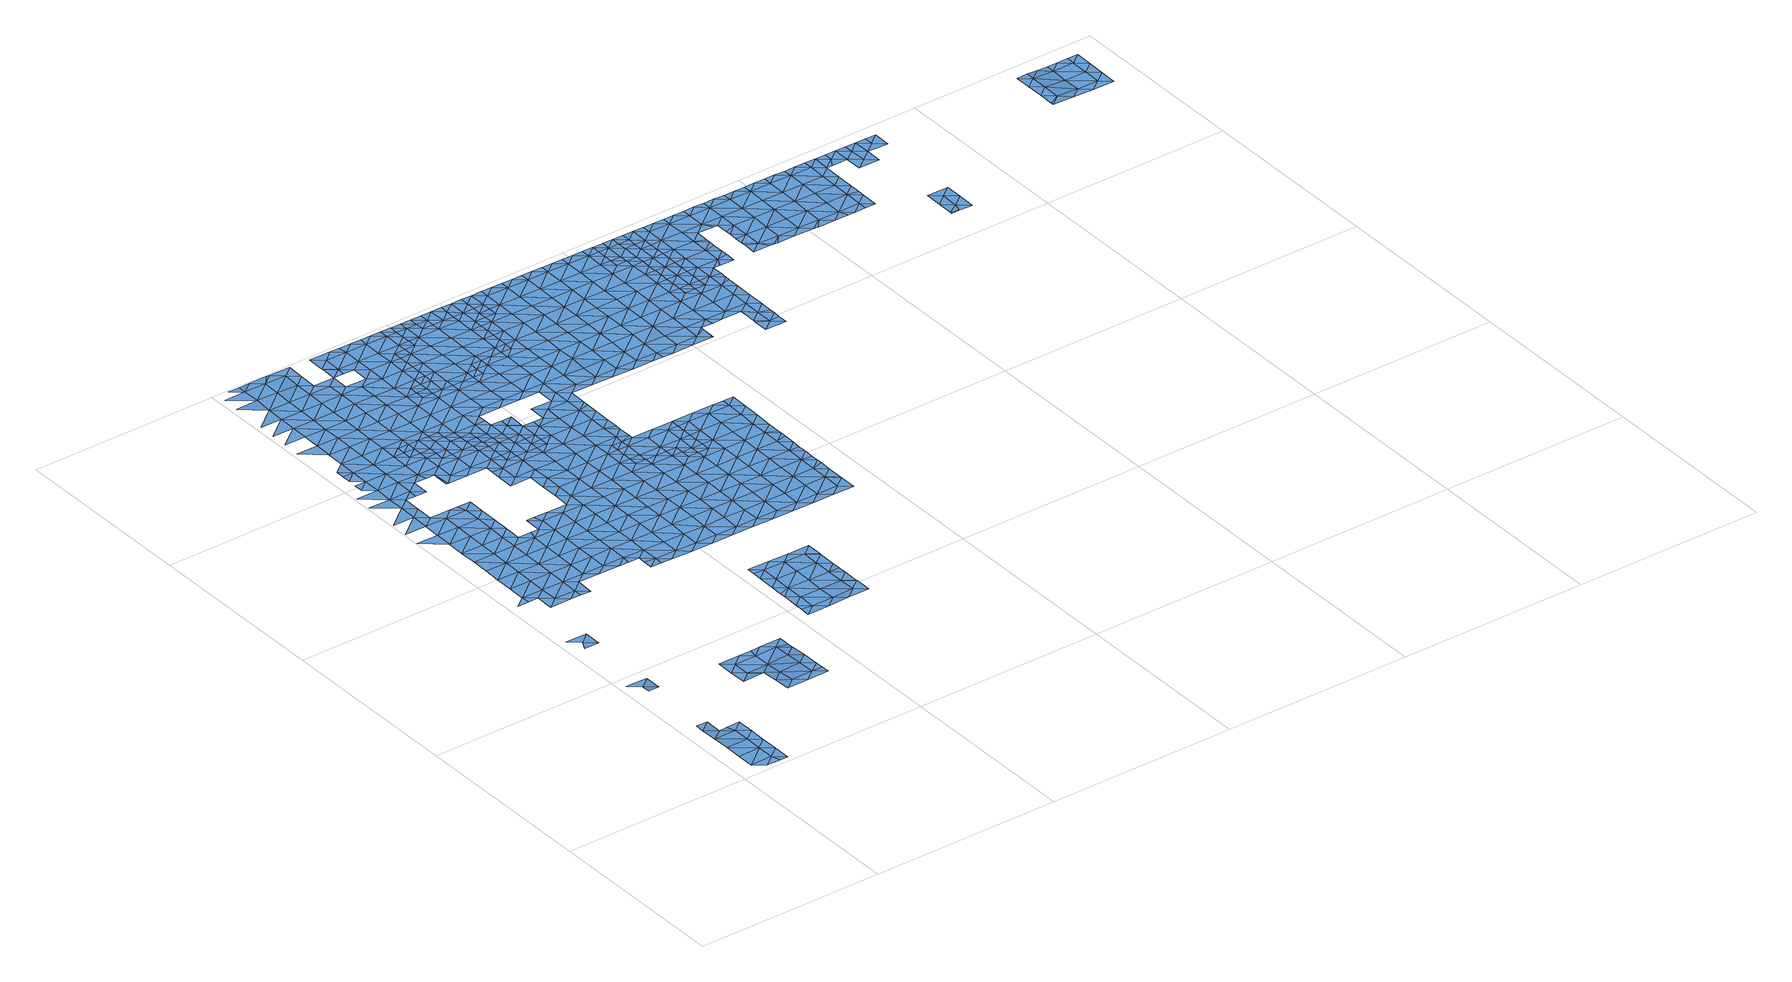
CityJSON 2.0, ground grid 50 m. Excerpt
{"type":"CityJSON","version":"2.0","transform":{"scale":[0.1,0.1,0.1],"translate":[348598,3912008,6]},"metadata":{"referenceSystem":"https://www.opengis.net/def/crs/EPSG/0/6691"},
"CityObjects":{
"waterbody1":{"type":"WaterBody","attributes":{"name":"7","class":"1140","function":"1","WaterBodyRiverFloodingRiskAttribute.description":"4","WaterBodyRiverFloodingRiskAttribute.rankOrg":"1","WaterBodyRiverFloodingRiskAttribute.adminType":"2","WaterBodyRiverFloodingRiskAttribute.scale":"L2"},"geometry":[{"type":"MultiSurface","lod":"1","boundaries":[[[0,1,2]],[[3,2,1]],[[4,0,5]],[[5,0,2]],[[6,4,5]],[[6,7,8]],[[5,7,6]],[[8,9,10]],[[11,2,3]],[[12,5,2]],[[13,14,10]],[[11,12,2]],[[9,13,10]],[[9,8,15]],[[8,7,15]],[[12,16,5]],[[7,5,16]],[[17,9,15]],[[18,15,7]],[[18,7,16]],[[17,15,19]],[[19,15,18]],[[20,21,22]],[[23,24,22]],[[21,23,22]],[[25,26,27]],[[28,29,27]],[[26,28,27]],[[30,31,32]],[[32,31,33]],[[33,34,32]],[[35,36,32]],[[33,37,38]],[[38,34,33]],[[38,37,39]],[[32,34,35]],[[40,36,41]],[[36,35,41]],[[42,43,44]],[[42,40,43]],[[43,40,41]],[[38,39,45]],[[46,47,44]],[[48,45,39]],[[34,38,49]],[[34,50,35]],[[51,52,53]],[[49,38,45]],[[35,50,41]],[[46,44,43]],[[54,52,47]],[[34,49,50]],[[55,56,57]],[[45,48,58]],[[59,53,52]],[[60,49,45]],[[47,46,61]],[[43,41,62]],[[60,45,58]],[[54,47,61]],[[63,57,53]],[[41,50,62]],[[64,55,65]],[[43,66,46]],[[67,66,43]],[[59,52,54]],[[59,63,53]],[[68,50,49]],[[69,49,60]],[[55,57,70]],[[43,62,67]],[[46,71,61]],[[72,65,73]],[[74,65,55]],[[70,74,55]],[[50,68,62]],[[70,57,63]],[[75,73,76]],[[77,73,65]],[[68,49,69]],[[46,66,71]],[[77,65,74]],[[68,78,62]],[[76,79,80]],[[54,61,81]],[[69,60,82]],[[83,80,79]],[[81,61,71]],[[59,54,81]],[[77,84,73]],[[67,62,85]],[[67,86,66]],[[73,87,76]],[[70,63,88]],[[66,89,71]],[[85,62,78]],[[90,91,79]],[[92,91,90]],[[63,59,93]],[[94,68,69]],[[95,92,90]],[[84,87,73]],[[96,69,82]],[[97,84,77]],[[59,81,93]],[[93,98,63]],[[99,81,71]],[[89,99,71]],[[76,100,79]],[[101,95,90]],[[63,98,88]],[[102,78,68]],[[67,85,86]],[[100,90,79]],[[89,66,86]],[[103,93,81]],[[94,69,96]],[[104,84,97]],[[103,81,99]],[[105,85,78]],[[100,76,87]],[[82,106,96]],[[88,98,107]],[[89,86,108]],[[100,109,90]],[[102,68,94]],[[110,111,112]],[[84,113,87]],[[114,93,103]],[[101,90,109]],[[113,84,104]],[[98,93,114]],[[85,115,86]],[[101,116,111]],[[105,78,102]],[[106,117,96]],[[118,94,96]],[[107,98,119]],[[108,86,120]],[[115,120,86]],[[113,121,87]],[[98,114,119]],[[122,123,124]],[[117,118,96]],[[101,109,125]],[[118,102,94]],[[115,85,105]],[[126,117,106]],[[100,87,121]],[[127,109,100]],[[101,125,116]],[[128,123,112]],[[129,124,130]],[[131,105,102]],[[112,111,132]],[[115,133,120]],[[113,134,121]],[[118,131,102]],[[132,111,116]],[[128,124,123]],[[127,100,121]],[[135,136,130]],[[137,120,133]],[[126,138,117]],[[127,139,109]],[[134,140,121]],[[141,137,133]],[[142,130,124]],[[112,132,128]],[[143,140,144]],[[145,118,117]],[[146,147,135]],[[125,109,148]],[[125,149,116]],[[138,145,117]],[[150,151,152]],[[153,105,131]],[[154,151,138]],[[148,109,139]],[[140,155,121]],[[154,152,151]],[[115,105,156]],[[115,157,133]],[[158,140,143]],[[159,135,130]],[[116,149,132]],[[121,160,127]],[[161,162,146]],[[156,105,153]],[[141,133,163]],[[124,128,142]],[[151,145,138]],[[118,164,131]],[[145,164,118]],[[157,163,133]],[[158,155,140]],[[139,127,165]],[[125,148,149]],[[159,130,142]],[[143,166,158]],[[165,167,139]],[[157,115,156]],[[135,168,146]],[[151,150,169]],[[131,170,153]],[[171,172,161]],[[167,173,139]],[[164,170,131]],[[128,132,174]],[[121,155,160]],[[175,168,135]],[[148,139,173]],[[165,127,160]],[[176,161,146]],[[132,149,174]],[[135,159,175]],[[153,177,156]],[[142,128,178]],[[179,155,158]],[[148,180,149]],[[145,151,181]],[[182,165,160]],[[171,161,183]],[[184,164,145]],[[185,160,155]],[[151,169,181]],[[128,174,178]],[[186,163,157]],[[176,183,161]],[[187,153,170]],[[188,179,158]],[[158,166,188]],[[148,173,180]],[[179,185,155]],[[149,189,174]],[[190,182,160]],[[191,142,178]],[[192,175,159]],[[146,168,176]],[[185,190,160]],[[177,193,156]],[[159,142,194]],[[184,145,181]],[[195,170,164]],[[153,187,177]],[[169,196,181]],[[173,197,180]],[[190,198,182]],[[157,156,193]],[[194,142,191]],[[194,192,159]],[[166,199,188]],[[200,195,164]],[[149,180,189]],[[174,201,178]],[[175,202,168]],[[176,203,183]],[[164,184,200]],[[197,204,180]],[[186,157,193]],[[205,201,174]],[[206,185,179]],[[207,208,209]],[[174,189,205]],[[178,210,191]],[[211,209,208]],[[212,184,181]],[[168,213,176]],[[193,214,186]],[[186,214,215]],[[187,170,216]],[[217,179,188]],[[180,218,189]],[[219,220,199]],[[221,188,199]],[[222,212,181]],[[219,207,220]],[[175,192,202]],[[179,223,206]],[[216,170,195]],[[181,196,222]],[[216,224,187]],[[224,193,177]],[[191,225,194]],[[207,209,220]],[[184,212,200]],[[203,176,226]],[[221,217,188]],[[177,187,224]],[[210,178,201]],[[180,204,218]],[[210,225,191]],[[213,168,202]],[[176,213,226]],[[194,225,192]],[[221,199,220]],[[227,215,228]],[[189,229,205]],[[215,214,228]],[[211,230,209]],[[193,231,214]],[[196,232,222]],[[204,233,218]],[[234,229,189]],[[224,231,193]],[[223,179,217]],[[209,235,220]],[[202,192,236]],[[211,227,237]],[[238,239,200]],[[189,218,234]],[[205,240,201]],[[227,228,237]],[[220,241,221]],[[213,242,226]],[[200,212,238]],[[233,243,218]],[[195,200,239]],[[202,244,213]],[[214,245,228]],[[201,240,210]],[[230,211,237]],[[246,223,217]],[[241,247,221]],[[216,195,239]],[[236,192,248]],[[202,236,244]],[[249,212,222]],[[192,225,248]],[[247,250,221]],[[221,250,217]],[[235,209,230]],[[220,235,241]],[[216,251,224]],[[252,214,231]],[[253,222,232]],[[228,245,237]],[[239,251,216]],[[240,205,229]],[[243,254,218]],[[255,256,257]],[[258,243,255]],[[210,259,225]],[[249,238,212]],[[250,260,217]],[[218,261,234]],[[240,259,210]],[[213,244,242]],[[245,214,252]],[[246,217,260]],[[225,262,248]],[[255,257,258]],[[251,263,224]],[[224,264,231]],[[265,236,248]],[[258,254,243]],[[266,253,232]],[[267,241,235]],[[268,246,260]],[[249,222,253]],[[234,269,229]],[[264,252,231]],[[259,270,225]],[[230,237,271]],[[257,272,258]],[[262,265,248]],[[271,237,245]],[[249,273,238]],[[261,218,254]],[[230,274,235]],[[269,240,229]],[[225,270,262]],[[273,275,238]],[[224,263,264]],[[276,245,252]],[[267,235,277]],[[239,238,275]],[[269,234,261]],[[278,259,240]],[[279,254,258]],[[230,271,274]],[[280,268,281]],[[282,272,280]],[[266,283,253]],[[251,284,263]],[[285,252,264]],[[280,281,282]],[[286,235,274]],[[251,239,284]],[[258,272,287]],[[288,270,259]],[[289,262,270]],[[277,235,286]],[[290,261,254]],[[291,292,265]],[[249,253,283]],[[284,239,275]],[[293,291,265]],[[240,269,278]],[[276,252,285]],[[272,282,287]],[[292,291,294]],[[281,295,282]],[[249,296,273]],[[279,290,254]],[[258,287,279]],[[271,245,297]],[[271,298,274]],[[299,283,266]],[[300,277,286]],[[301,302,294]],[[296,275,273]],[[303,289,270]],[[261,304,269]],[[305,287,282]],[[259,278,288]],[[306,285,264]],[[288,303,270]],[[295,305,282]],[[297,245,276]],[[249,283,307]],[[269,308,278]],[[274,298,286]],[[263,284,309]],[[264,263,306]],[[294,291,301]],[[310,311,312]],[[286,313,300]],[[314,312,311]],[[291,293,315]],[[249,307,296]],[[316,288,278]],[[295,314,311]],[[317,284,275]],[[287,318,279]],[[263,309,306]],[[319,276,285]],[[320,316,278]],[[271,297,298]],[[296,321,275]],[[287,305,322]],[[269,304,308]],[[320,278,308]],[[311,323,295]],[[324,313,286]],[[261,290,304]],[[295,323,305]],[[298,324,286]],[[315,325,291]],[[287,322,318]],[[317,309,284]],[[289,326,315]],[[310,327,311]],[[328,285,306]],[[329,283,299]],[[302,301,330]],[[331,297,276]],[[289,303,326]],[[318,332,279]],[[333,303,288]],[[334,305,323]],[[326,325,315]],[[335,323,311]],[[317,275,321]],[[336,308,304]],[[337,288,316]],[[319,285,328]],[[301,291,338]],[[307,283,339]],[[290,279,332]],[[335,311,327]],[[324,340,313]],[[309,341,306]],[[338,291,325]],[[297,342,298]],[[343,329,299]],[[301,338,330]],[[344,326,303]],[[345,334,323]],[[339,346,307]],[[347,313,340]],[[332,348,290]],[[290,349,304]],[[350,341,309]],[[341,328,306]],[[283,329,339]],[[304,351,336]],[[327,347,340]],[[352,323,335]],[[276,319,331]],[[296,307,346]],[[298,342,324]],[[309,317,350]],[[340,353,327]],[[316,354,337]],[[333,288,337]],[[333,344,303]],[[355,319,328]],[[323,352,345]],[[326,344,325]],[[318,356,332]],[[321,296,346]],[[335,327,353]],[[342,297,331]],[[330,338,357]],[[353,358,335]],[[346,359,321]],[[349,290,348]],[[360,355,328]],[[321,361,317]],[[354,362,337]],[[342,363,324]],[[324,364,340]],[[351,304,349]],[[365,338,325]],[[366,367,319]],[[368,357,338]],[[369,333,337]],[[363,364,324]],[[319,355,366]],[[317,361,350]],[[370,329,343]],[[329,371,339]],[[331,319,367]],[[362,369,337]],[[356,372,332]],[[340,364,353]],[[354,373,362]],[[328,341,360]],[[374,325,344]],[[375,351,349]],[[376,377,331]],[[339,371,346]],[[376,331,367]],[[321,359,361]],[[378,344,333]],[[348,332,372]],[[358,353,379]],[[342,331,377]],[[380,378,333]],[[381,355,360]],[[365,325,374]],[[333,369,380]],[[348,382,349]],[[364,383,353]],[[371,329,370]],[[372,382,348]],[[384,375,349]],[[368,338,365]],[[385,359,346]],[[378,386,344]],[[387,374,344]],[[353,383,379]],[[341,388,360]],[[342,389,363]],[[350,361,390]],[[386,387,344]],[[341,350,388]],[[370,343,391]],[[360,392,381]],[[356,393,372]],[[394,385,346]],[[395,361,359]],[[396,368,365]],[[350,390,388]],[[342,377,389]],[[346,371,394]],[[397,392,360]],[[349,398,384]],[[389,399,363]],[[400,371,370]],[[401,379,383]],[[349,382,398]],[[402,379,401]],[[403,374,387]],[[377,404,389]],[[399,405,363]],[[361,395,390]],[[400,370,391]],[[360,388,397]],[[364,363,405]],[[364,406,383]],[[396,365,407]],[[408,372,393]],[[395,359,385]],[[409,384,398]],[[365,374,410]],[[404,411,389]],[[371,412,394]],[[382,372,408]],[[395,413,390]],[[390,414,388]],[[383,406,401]],[[415,392,397]],[[387,416,403]],[[382,417,398]],[[418,399,389]],[[374,403,410]],[[402,401,419]],[[411,404,420]],[[413,414,390]],[[407,365,410]],[[397,388,421]],[[371,400,422]],[[364,405,406]],[[409,398,423]],[[389,411,418]],[[416,424,403]],[[400,391,425]],[[421,426,397]],[[427,419,401]],[[397,428,415]],[[393,429,408]],[[385,394,412]],[[382,408,417]],[[430,395,385]],[[426,428,397]],[[431,432,399]],[[371,422,412]],[[431,399,418]],[[433,407,410]],[[424,434,403]],[[435,410,403]],[[421,388,414]],[[398,436,423]],[[405,399,432]],[[434,435,403]],[[401,406,427]],[[398,417,436]],[[437,433,410]],[[438,422,400]],[[405,439,406]],[[430,385,412]],[[435,437,410]],[[439,405,432]],[[430,440,395]],[[441,429,419]],[[395,442,413]],[[429,443,408]],[[444,421,414]],[[445,417,408]],[[400,425,446]],[[441,419,427]],[[440,442,395]],[[447,423,448]],[[449,433,437]],[[450,406,439]],[[423,436,448]],[[443,445,408]],[[445,436,417]],[[413,451,414]],[[452,444,414]],[[427,406,453]],[[441,443,429]],[[454,447,455]],[[453,406,450]],[[438,456,422]],[[455,447,448]],[[400,446,438]],[[425,457,446]],[[412,422,456]],[[458,427,453]],[[459,448,436]],[[441,427,458]],[[430,412,456]],[[460,455,448]],[[413,442,451]],[[452,414,451]],[[456,461,430]],[[430,462,440]],[[441,463,443]],[[464,460,448]],[[436,445,459]],[[459,464,448]],[[446,465,438]],[[441,458,463]],[[440,466,442]],[[467,452,451]],[[468,452,467]],[[463,469,443]],[[443,470,445]],[[446,457,471]],[[472,468,467]],[[438,465,456]],[[430,461,462]],[[467,473,472]],[[470,459,445]],[[442,474,451]],[[475,473,476]],[[475,472,473]],[[477,478,479]],[[480,460,464]],[[478,481,479]],[[446,471,465]],[[463,458,482]],[[440,462,466]],[[457,483,471]],[[484,464,459]],[[485,486,487]],[[443,469,470]],[[477,488,478]],[[485,476,473]],[[487,476,485]],[[467,451,474]],[[464,489,480]],[[461,490,462]],[[491,481,478]],[[442,466,474]],[[492,473,467]],[[493,469,463]],[[456,465,494]],[[461,456,490]],[[483,495,471]],[[488,496,478]],[[490,456,494]],[[459,470,484]],[[497,492,467]],[[465,471,495]],[[462,498,466]],[[497,467,474]],[[478,499,491]],[[500,485,473]],[[496,499,478]],[[490,498,462]],[[463,482,493]],[[501,465,495]],[[486,485,502]],[[489,464,503]],[[493,504,469]],[[464,484,503]],[[505,465,501]],[[494,465,505]],[[498,506,466]],[[507,490,494]],[[508,507,494]],[[482,509,493]],[[470,469,510]],[[470,511,484]],[[512,513,514]],[[496,515,499]],[[494,505,508]],[[513,489,503]],[[485,500,502]],[[512,489,513]],[[473,492,500]],[[474,466,516]],[[515,496,517]],[[469,504,510]],[[484,511,503]],[[490,518,498]],[[519,490,507]],[[520,521,522]],[[523,499,515]],[[520,514,521]],[[466,506,516]],[[490,519,518]],[[514,513,521]],[[497,474,524]],[[518,525,498]],[[517,526,515]],[[470,510,511]],[[503,527,513]],[[498,528,506]],[[511,527,503]],[[524,474,516]],[[492,497,524]],[[529,502,500]],[[530,523,515]],[[531,522,532]],[[533,534,493]],[[498,525,528]],[[522,521,532]],[[493,509,533]],[[535,531,532]],[[504,493,534]],[[536,506,528]],[[527,537,513]],[[515,526,530]],[[513,538,521]],[[500,492,539]],[[540,535,532]],[[516,506,541]],[[510,504,534]],[[506,536,541]],[[537,538,513]],[[492,524,539]],[[542,524,516]],[[521,538,532]],[[509,543,533]],[[544,516,541]],[[545,540,532]],[[500,546,529]],[[546,500,539]],[[530,526,547]],[[516,544,542]],[[547,526,548]],[[510,534,549]],[[511,510,550]],[[524,551,539]],[[551,524,542]],[[552,530,547]],[[527,511,550]],[[543,553,533]],[[554,534,533]],[[548,555,547]],[[510,549,550]],[[529,546,556]],[[545,532,557]],[[539,558,546]],[[532,538,557]],[[559,552,547]],[[558,539,551]],[[537,527,560]],[[561,556,546]],[[559,547,555]],[[558,561,546]],[[527,550,560]],[[560,562,537]],[[537,563,538]],[[564,545,557]],[[565,545,564]],[[549,534,554]],[[555,565,564]],[[562,563,537]],[[533,553,554]],[[566,550,549]],[[538,563,557]],[[543,567,553]],[[568,555,564]],[[559,555,568]],[[569,564,557]],[[570,549,554]],[[571,559,568]],[[566,549,570]],[[560,550,566]],[[560,572,562]],[[553,573,554]],[[557,563,569]],[[569,574,564]],[[564,575,568]],[[576,571,568]],[[553,567,577]],[[574,575,564]],[[572,560,566]],[[554,578,570]],[[572,579,562]],[[575,576,568]],[[562,580,563]],[[567,581,577]],[[573,578,554]],[[578,566,570]],[[579,580,562]],[[553,577,573]],[[563,580,569]],[[582,572,566]],[[577,581,583]],[[569,584,574]],[[578,585,566]],[[586,576,575]],[[585,582,566]],[[582,579,572]],[[577,587,573]],[[587,577,583]],[[569,580,584]],[[584,588,574]],[[574,589,575]],[[575,590,586]],[[588,589,574]],[[591,585,578]],[[575,589,590]],[[592,579,582]],[[583,593,587]],[[573,587,594]],[[578,573,591]],[[580,579,595]],[[580,596,584]],[[591,573,594]],[[595,579,592]],[[595,596,580]],[[597,582,585]],[[584,596,588]],[[598,590,589]],[[587,599,594]],[[585,591,600]],[[601,598,589]],[[587,593,599]],[[592,582,597]],[[602,603,588]],[[594,604,591]],[[585,600,597]],[[592,605,595]],[[588,596,602]],[[589,588,603]],[[606,599,593]],[[605,592,597]],[[607,596,595]],[[594,599,604]],[[601,589,603]],[[608,597,600]],[[591,604,609]],[[600,591,610]],[[611,604,599]],[[606,612,599]],[[595,605,613]],[[614,601,603]],[[610,591,609]],[[602,596,607]],[[612,606,615]],[[616,605,597]],[[595,613,607]],[[611,599,612]],[[608,600,610]],[[616,613,605]],[[614,603,617]],[[602,607,618]],[[603,602,619]],[[609,604,620]],[[616,597,608]],[[604,611,620]],[[621,620,611]],[[602,618,619]],[[617,603,619]],[[609,620,622]],[[610,609,623]],[[613,616,624]],[[607,613,625]],[[626,617,619]],[[621,627,620]],[[608,610,623]],[[618,607,625]],[[609,622,623]],[[613,624,625]],[[628,619,618]],[[623,629,608]],[[608,630,616]],[[631,622,620]],[[616,630,624]],[[626,619,632]],[[633,618,625]],[[620,627,631]],[[628,618,633]],[[634,623,622]],[[608,629,630]],[[632,619,628]],[[624,635,625]],[[636,629,623]],[[637,635,624]],[[638,622,631]],[[634,636,623]],[[633,625,639]],[[627,640,631]],[[624,630,637]],[[641,632,628]],[[639,642,633]],[[643,628,633]],[[644,645,629]],[[629,645,630]],[[642,643,633]],[[629,636,644]],[[622,638,634]],[[646,647,648]],[[639,625,635]],[[646,649,647]],[[645,650,630]],[[651,647,649]],[[652,641,628]],[[650,653,630]],[[630,653,637]],[[640,654,631]],[[655,652,628]],[[647,656,648]],[[655,628,643]],[[648,656,640]],[[631,657,638]],[[658,636,634]],[[659,639,635]],[[653,660,637]],[[661,635,637]],[[660,661,637]],[[656,654,640]],[[638,662,634]],[[651,663,647]],[[664,658,634]],[[665,659,635]],[[647,666,656]],[[663,666,647]],[[657,662,638]],[[631,654,657]],[[635,661,665]],[[665,667,659]],[[656,668,654]],[[669,656,666]],[[656,669,668]],[[664,634,662]],[[670,657,654]],[[668,671,654]],[[672,673,674]],[[654,671,670]],[[672,664,662]],[[674,664,672]],[[670,675,657]],[[657,675,662]],[[676,677,678]],[[672,679,673]],[[680,679,681]],[[682,672,662]],[[680,673,679]],[[683,662,675]],[[684,678,685]],[[685,678,677]],[[679,686,681]],[[662,683,682]],[[682,687,672]],[[688,679,672]],[[689,684,685]],[[690,681,686]],[[691,690,686]],[[677,692,685]],[[672,687,688]],[[693,694,695]],[[696,689,685]],[[693,691,694]],[[691,686,694]],[[679,697,686]],[[694,698,695]],[[698,692,699]],[[697,679,688]],[[685,692,696]],[[699,695,698]],[[700,694,686]],[[701,697,688]],[[696,692,702]],[[692,698,702]],[[700,686,697]],[[703,696,702]],[[698,694,704]],[[697,701,705]],[[694,700,704]],[[706,700,697]],[[697,705,707]],[[703,702,708]],[[706,697,707]],[[698,704,709]],[[702,698,710]],[[711,712,700]],[[711,700,706]],[[710,698,709]],[[704,700,712]],[[708,702,710]],[[704,712,713]],[[709,704,714]],[[704,713,714]],[[715,708,710]],[[716,710,709]],[[716,709,714]],[[715,710,717]],[[716,718,710]],[[714,719,716]],[[717,710,718]],[[720,721,722]],[[723,721,724]],[[720,724,721]],[[725,722,721]],[[726,722,725]],[[727,717,718]],[[716,719,728]],[[729,726,725]],[[730,718,716]],[[731,721,723]],[[732,733,728]],[[732,729,733]],[[734,727,718]],[[729,725,733]],[[735,730,716]],[[716,728,735]],[[736,721,731]],[[721,737,725]],[[735,728,733]],[[736,737,721]],[[736,731,738]],[[734,718,730]],[[725,739,733]],[[737,739,725]],[[739,735,733]],[[740,734,730]],[[738,741,736]],[[735,742,730]],[[739,742,735]],[[743,740,730]],[[736,744,737]],[[744,736,741]],[[742,745,730]],[[730,745,743]],[[744,746,737]],[[737,747,739]],[[746,747,737]],[[739,747,742]],[[741,748,744]],[[749,743,745]],[[747,750,742]],[[742,751,745]],[[745,752,749]],[[744,753,746]],[[754,755,748]],[[753,747,746]],[[744,748,755]],[[745,751,752]],[[742,750,751]],[[756,755,754]],[[744,755,753]],[[753,757,747]],[[758,752,751]],[[750,747,757]],[[759,758,751]],[[751,750,760]],[[756,761,755]],[[755,761,753]],[[750,757,760]],[[762,757,753]],[[759,751,763]],[[761,762,753]],[[764,761,756]],[[751,760,763]],[[765,759,763]],[[766,757,762]],[[761,764,767]],[[760,757,768]],[[760,769,763]],[[768,757,766]],[[767,770,761]],[[771,762,761]],[[765,763,772]],[[770,771,761]],[[762,771,766]],[[773,770,767]],[[760,768,769]],[[772,763,769]],[[771,774,766]],[[775,772,769]],[[768,766,774]],[[770,773,776]],[[768,777,769]],[[778,775,769]],[[776,779,770]],[[770,779,771]],[[780,778,769]],[[768,774,777]],[[781,782,771]],[[771,782,774]],[[781,771,779]],[[769,777,780]],[[783,777,774]],[[782,783,774]],[[784,778,780]],[[785,780,777]],[[783,785,777]],[[786,784,780]],[[785,786,780]],[[787,788,785]],[[786,785,788]],[[789,788,787]],[[790,786,788]],[[791,790,788]],[[792,793,789]],[[788,789,791]],[[791,789,794]],[[793,792,795]],[[789,793,794]],[[796,791,794]],[[797,794,793]],[[797,793,795]],[[798,796,794]],[[797,798,794]],[[799,798,797]],[[797,800,799]],[[801,798,799]],[[800,802,799]],[[801,799,802]]]}]},
"waterbody2":{"type":"WaterBody","attributes":{"name":"7","class":"1140","function":"1","WaterBodyRiverFloodingRiskAttribute.description":"4","WaterBodyRiverFloodingRiskAttribute.rankOrg":"1","WaterBodyRiverFloodingRiskAttribute.adminType":"2","WaterBodyRiverFloodingRiskAttribute.scale":"L2"},"geometry":[{"type":"MultiSurface","lod":"1","boundaries":[[[803,804,805]],[[806,807,804]],[[808,807,806]],[[809,804,803]],[[810,811,812]],[[813,814,815]],[[816,814,807]],[[807,814,817]],[[817,814,818]],[[819,817,818]],[[819,820,817]],[[812,820,819]],[[821,817,820]],[[822,817,821]],[[804,817,822]],[[804,822,805]],[[805,822,823]],[[823,822,821]],[[823,821,824]],[[821,825,824]],[[824,825,826]],[[827,826,825]],[[810,828,811]],[[807,808,816]],[[829,818,813]],[[804,807,817]],[[825,828,827]],[[811,828,825]],[[812,811,820]],[[830,819,818]],[[813,818,814]],[[825,820,811]],[[821,820,825]],[[829,830,818]],[[809,806,804]],[[815,814,816]]]}]},
"waterbody3":{"type":"WaterBody","attributes":{"name":"7","class":"1140","function":"1","WaterBodyRiverFloodingRiskAttribute.description":"4","WaterBodyRiverFloodingRiskAttribute.rankOrg":"2","WaterBodyRiverFloodingRiskAttribute.adminType":"2","WaterBodyRiverFloodingRiskAttribute.scale":"L2"},"geometry":[{"type":"MultiSurface","lod":"1","boundaries":[[[280,257,831]],[[257,280,272]],[[257,256,831]],[[173,167,197]],[[167,165,832]],[[182,832,165]],[[182,198,832]],[[197,167,832]],[[190,185,833]],[[206,223,833]],[[206,833,185]],[[833,198,190]],[[198,204,832]],[[255,233,834]],[[834,256,255]],[[256,223,831]],[[246,268,831]],[[223,256,833]],[[834,833,256]],[[198,834,204]],[[233,204,834]],[[243,233,255]],[[833,834,198]],[[197,832,204]],[[280,831,268]],[[831,223,246]]]}]},
"waterbody4":{"type":"WaterBody","attributes":{"name":"7","class":"1140","function":"1","WaterBodyRiverFloodingRiskAttribute.description":"4","WaterBodyRiverFloodingRiskAttribute.rankOrg":"1","WaterBodyRiverFloodingRiskAttribute.adminType":"2","WaterBodyRiverFloodingRiskAttribute.scale":"L2"},"geometry":[{"type":"MultiSurface","lod":"1","boundaries":[[[835,836,837]],[[838,836,835]],[[839,836,838]],[[836,839,840]],[[836,840,841]],[[842,843,844]],[[842,844,845]],[[845,846,847]],[[848,837,841]],[[848,844,837]],[[849,844,848]],[[849,850,844]],[[849,851,850]],[[849,852,851]],[[849,853,852]],[[854,852,853]],[[854,855,852]],[[852,856,851]],[[857,858,846]],[[841,837,836]],[[859,841,840]],[[855,856,852]],[[851,857,850]],[[860,861,858]],[[858,862,860]],[[850,857,846]],[[847,858,861]],[[844,850,846]],[[848,853,849]],[[843,837,844]],[[863,864,865]],[[866,865,867]],[[866,863,865]],[[856,867,851]],[[851,867,865]],[[857,851,865]],[[857,865,864]],[[857,864,862]],[[858,857,862]],[[847,846,858]],[[845,844,846]],[[835,837,843]],[[859,868,841]],[[848,841,868]],[[868,869,870]],[[848,868,853]],[[869,868,859]],[[871,853,870]],[[870,853,868]],[[853,871,854]]]}]},
"waterbody5":{"type":"WaterBody","attributes":{"name":"7","class":"1140","function":"1","WaterBodyRiverFloodingRiskAttribute.description":"4","WaterBodyRiverFloodingRiskAttribute.rankOrg":"2","WaterBodyRiverFloodingRiskAttribute.adminType":"2","WaterBodyRiverFloodingRiskAttribute.scale":"L2"},"geometry":[{"type":"MultiSurface","lod":"1","boundaries":[[[872,277,312]],[[247,241,872]],[[250,873,260]],[[872,873,250]],[[267,277,872]],[[874,277,300]],[[277,874,312]],[[872,312,873]],[[247,872,250]],[[260,873,268]],[[281,268,873]],[[314,295,281]],[[314,281,873]],[[312,314,873]],[[300,313,874]],[[310,312,874]],[[347,327,874]],[[313,347,874]],[[310,874,327]],[[267,872,241]]]}]},
"waterbody6":{"type":"WaterBody","attributes":{"name":"7","class":"1140","function":"1","WaterBodyRiverFloodingRiskAttribute.description":"4","WaterBodyRiverFloodingRiskAttribute.rankOrg":"2","WaterBodyRiverFloodingRiskAttribute.adminType":"2","WaterBodyRiverFloodingRiskAttribute.scale":"L2"},"geometry":[{"type":"MultiSurface","lod":"1","boundaries":[[[381,392,875]],[[468,472,876]],[[444,452,876]],[[426,444,876]],[[426,421,444]],[[376,367,877]],[[404,376,877]],[[377,376,404]],[[475,878,472]],[[475,476,878]],[[878,476,879]],[[472,878,876]],[[392,880,875]],[[877,880,881]],[[420,877,881]],[[420,881,882]],[[882,881,879]],[[366,381,875]],[[355,381,366]],[[367,366,875]],[[415,880,392]],[[487,879,476]],[[881,880,879]],[[876,878,428]],[[468,876,452]],[[426,876,428]],[[877,367,875]],[[880,878,879]],[[428,878,880]],[[415,428,880]],[[486,882,879]],[[487,486,879]],[[420,404,877]],[[877,875,880]]]}]},
"waterbody7":{"type":"WaterBody","attributes":{"name":"7","class":"1140","function":"1","WaterBodyRiverFloodingRiskAttribute.description":"4","WaterBodyRiverFloodingRiskAttribute.rankOrg":"2","WaterBodyRiverFloodingRiskAttribute.adminType":"2","WaterBodyRiverFloodingRiskAttribute.scale":"L2"},"geometry":[{"type":"MultiSurface","lod":"1","boundaries":[[[354,316,883]],[[884,885,886]],[[884,887,885]],[[888,889,535]],[[890,535,540]],[[888,535,526]],[[526,535,890]],[[548,526,890]],[[555,548,890]],[[555,890,565]],[[565,890,545]],[[320,336,883]],[[336,351,883]],[[308,336,320]],[[517,496,888]],[[496,891,888]],[[891,496,488]],[[479,481,892]],[[479,892,893]],[[892,449,893]],[[893,449,437]],[[386,378,894]],[[895,894,378]],[[895,886,894]],[[886,895,896]],[[897,896,895]],[[896,897,898]],[[898,897,899]],[[373,899,897]],[[351,899,373]],[[899,351,375]],[[900,884,901]],[[354,883,373]],[[897,369,362]],[[380,369,895]],[[480,900,460]],[[480,512,900]],[[900,901,460]],[[900,902,884]],[[900,514,902]],[[902,887,884]],[[889,887,902]],[[891,887,889]],[[903,887,891]],[[903,885,887]],[[885,903,424]],[[434,424,903]],[[416,387,894]],[[894,424,416]],[[903,893,435]],[[903,477,893]],[[885,424,894]],[[903,891,477]],[[902,522,889]],[[889,522,531]],[[531,535,889]],[[540,545,890]],[[375,384,899]],[[351,373,883]],[[362,373,897]],[[903,435,434]],[[898,899,384]],[[896,898,454]],[[369,897,895]],[[512,480,489]],[[901,886,896]],[[886,885,894]],[[895,378,380]],[[386,894,387]],[[893,437,435]],[[893,477,479]],[[488,477,891]],[[888,891,889]],[[517,888,526]],[[320,883,316]],[[520,522,902]],[[902,514,520]],[[512,514,900]],[[896,454,901]],[[901,454,455]],[[384,409,898]],[[447,454,898]],[[409,447,898]],[[409,423,447]],[[455,460,901]],[[884,886,901]]]}]},
"waterbody8":{"type":"WaterBody","attributes":{"name":"7","class":"1140","function":"1","WaterBodyRiverFloodingRiskAttribute.description":"4","WaterBodyRiverFloodingRiskAttribute.rankOrg":"2","WaterBodyRiverFloodingRiskAttribute.adminType":"2","WaterBodyRiverFloodingRiskAttribute.scale":"L2"},"geometry":[{"type":"MultiSurface","lod":"1","boundaries":[[[904,905,691]],[[661,905,904]],[[905,661,660]],[[642,639,659]],[[642,659,906]],[[659,667,906]],[[665,904,667]],[[904,907,667]],[[904,695,907]],[[693,695,904]],[[699,692,907]],[[692,677,907]],[[678,684,908]],[[658,644,636]],[[644,658,909]],[[658,664,909]],[[644,909,645]],[[909,910,645]],[[673,910,909]],[[650,645,910]],[[650,910,653]],[[910,905,653]],[[910,681,905]],[[660,653,905]],[[665,661,904]],[[904,691,693]],[[681,690,905]],[[680,681,910]],[[908,652,655]],[[680,910,673]],[[674,673,909]],[[674,909,664]],[[695,699,907]],[[677,676,907]],[[908,676,678]],[[911,652,908]],[[906,676,908]],[[908,643,906]],[[667,676,906]],[[667,907,676]],[[908,655,643]],[[690,691,905]],[[684,911,908]],[[906,643,642]]]}]},
"waterbody9":{"type":"WaterBody","attributes":{"name":"7","class":"1140","function":"1","WaterBodyRiverFloodingRiskAttribute.description":"4","WaterBodyRiverFloodingRiskAttribute.rankOrg":"1","WaterBodyRiverFloodingRiskAttribute.adminType":"2","WaterBodyRiverFloodingRiskAttribute.scale":"L2"},"geometry":[{"type":"MultiSurface","lod":"1","boundaries":[[[912,913,914]],[[912,915,913]],[[913,915,916]],[[917,918,919]],[[917,920,914]],[[917,914,918]],[[918,914,921]],[[921,914,913]],[[921,913,916]],[[912,914,920]]]}]},
"waterbody10":{"type":"WaterBody","attributes":{"name":"7","class":"1140","function":"1","WaterBodyRiverFloodingRiskAttribute.description":"4","WaterBodyRiverFloodingRiskAttribute.rankOrg":"1","WaterBodyRiverFloodingRiskAttribute.adminType":"2","WaterBodyRiverFloodingRiskAttribute.scale":"L2"},"geometry":[{"type":"MultiSurface","lod":"1","boundaries":[[[922,923,924]],[[925,922,924]],[[926,927,928]],[[928,929,930]],[[931,932,929]],[[933,922,934]],[[925,924,931]],[[922,925,935]],[[936,937,932]],[[935,925,938]],[[923,936,924]],[[931,924,932]],[[936,932,924]],[[933,923,922]],[[939,940,941]],[[925,931,941]],[[942,941,931]],[[931,929,942]],[[929,928,942]],[[928,927,942]],[[934,922,935]],[[925,941,938]],[[941,940,938]],[[943,941,942]],[[944,943,942]],[[941,943,939]],[[945,926,928]],[[928,930,945]],[[946,930,929]],[[946,929,932]],[[937,946,932]],[[927,944,942]]]}]}
},
"vertices":[
[39,27,14],[67,3,15],[96,26,15],[103,3,15],[40,73,13],[96,72,14],[40,119,13],[97,118,14],[41,166,11],[70,188,11],[42,212,9],[124,2,15],[124,49,15],[71,234,10],[42,235,10],[98,165,13],[125,95,14],[91,188,12],[126,141,14],[127,187,13],[45,420,9],[74,419,9],[46,443,7],[75,466,7],[18,467,7],[39,651,7],[78,650,7],[50,674,7],[78,697,7],[22,698,7],[25,882,7],[54,882,7],[54,905,7],[82,882,7],[110,904,7],[111,950,7],[54,951,7],[81,835,7],[110,858,7],[138,834,7],[55,998,7],[112,997,7],[56,1044,7],[113,1043,7],[57,1090,7],[166,857,7],[113,1089,7],[57,1136,7],[167,834,7],[167,903,7],[168,949,7],[2,1230,7],[58,1182,7],[59,1229,7],[115,1181,7],[61,1321,7],[3,1276,7],[60,1275,7],[194,833,7],[116,1228,7],[195,880,7],[114,1135,7],[169,996,7],[117,1274,7],[4,1322,7],[61,1367,7],[170,1088,7],[169,1042,7],[225,948,7],[224,902,7],[89,1297,7],[171,1134,7],[5,1414,7],[62,1413,7],[89,1344,7],[6,1461,7],[63,1460,7],[90,1390,7],[226,995,7],[64,1506,7],[35,1483,7],[172,1180,7],[252,879,7],[35,1506,7],[119,1413,7],[226,1041,7],[227,1087,7],[120,1459,7],[145,1297,7],[199,1111,7],[64,1552,7],[36,1529,7],[36,1553,7],[173,1227,7],[282,947,7],[36,1576,7],[281,901,7],[117,1389,7],[173,1273,7],[200,1157,7],[120,1505,7],[65,1598,7],[282,994,7],[201,1203,7],[147,1389,7],[283,1040,7],[309,878,7],[165,1296,7],[234,1110,7],[121,1551,7],[10,1692,7],[66,1645,7],[67,1691,7],[148,1435,7],[201,1249,7],[284,1086,7],[123,1644,7],[338,900,7],[338,947,7],[202,1296,7],[256,1110,7],[176,1458,7],[11,1738,7],[68,1737,7],[68,1783,7],[122,1597,7],[334,877,7],[177,1504,7],[124,1736,7],[12,1784,7],[69,1829,7],[339,993,7],[124,1690,7],[285,1132,7],[182,1435,7],[70,1876,7],[12,1830,7],[257,1156,7],[366,877,7],[178,1550,7],[205,1434,7],[277,1156,7],[125,1782,7],[209,1388,7],[204,1388,7],[394,899,7],[71,1922,9],[14,1923,7],[179,1596,7],[180,1643,7],[393,830,7],[394,853,7],[365,831,7],[340,1039,7],[365,857,7],[233,1457,7],[341,1085,7],[341,1131,7],[233,1411,7],[126,1828,7],[234,1503,7],[71,1968,9],[15,1969,7],[313,1155,7],[395,946,7],[206,1527,7],[261,1387,7],[206,1550,7],[127,1921,9],[422,830,7],[396,992,7],[72,1991,8],[43,1992,8],[207,1573,7],[180,1689,7],[127,1875,7],[128,1967,9],[397,1084,7],[181,1735,7],[290,1456,7],[236,1595,7],[450,852,7],[234,1526,7],[100,1991,9],[451,898,6],[262,1479,7],[370,1154,7],[397,1038,7],[289,1410,7],[236,1642,7],[262,1503,7],[182,1781,7],[184,1874,7],[398,1130,7],[183,1827,7],[453,991,7],[478,829,6],[235,1572,7],[263,1526,7],[317,1386,7],[452,945,7],[238,1734,7],[184,1920,7],[149,1990,9],[264,1572,7],[237,1688,7],[290,1479,7],[317,1340,7],[316,1294,7],[345,1316,7],[239,1780,7],[373,1293,7],[508,897,6],[185,1966,9],[399,1177,7],[371,1200,7],[454,1037,7],[347,1455,7],[292,1595,7],[317,1365,7],[345,1362,7],[346,1409,7],[507,851,6],[319,1478,7],[454,1083,7],[240,1827,7],[157,1990,9],[372,1246,7],[400,1223,7],[294,1687,7],[401,1315,7],[455,1129,7],[535,828,6],[292,1571,7],[293,1641,7],[402,1362,7],[212,1896,7],[401,1269,7],[509,944,7],[510,990,7],[295,1733,7],[374,1385,7],[214,1989,9],[320,1571,7],[213,1943,8],[457,1222,7],[347,1478,7],[375,1408,7],[240,1873,7],[565,896,5],[375,1431,7],[510,1036,7],[456,1176,7],[564,850,6],[349,1594,7],[320,1548,7],[320,1525,7],[348,1524,7],[348,1547,7],[296,1779,7],[375,1454,7],[350,1640,7],[268,1849,7],[511,1082,7],[512,1129,7],[269,1895,7],[592,827,6],[403,1385,7],[376,1478,7],[351,1686,7],[296,1826,7],[457,1268,7],[376,1524,7],[566,943,7],[458,1314,7],[566,989,7],[513,1221,7],[431,1384,7],[352,1732,7],[406,1593,7],[376,1501,7],[404,1477,7],[404,1500,7],[621,849,6],[567,1035,7],[513,1175,7],[459,1361,7],[405,1546,7],[352,1778,7],[325,1848,7],[407,1639,7],[298,1918,7],[270,1935,7],[296,1895,7],[270,1942,7],[432,1477,7],[622,942,7],[514,1267,7],[515,1313,7],[649,826,7],[459,1384,7],[299,1964,7],[271,1988,7],[353,1825,7],[408,1685,7],[433,1523,7],[569,1128,7],[622,896,6],[380,1709,7],[568,1081,7],[460,1430,7],[461,1453,7],[432,1430,7],[488,1383,7],[432,1453,7],[326,1894,7],[380,1755,7],[624,1034,7],[434,1569,7],[570,1220,7],[380,1732,7],[623,988,7],[434,1545,7],[461,1499,7],[516,1360,7],[355,1917,7],[354,1871,7],[489,1429,7],[569,1174,7],[678,848,7],[327,1987,7],[571,1266,7],[463,1592,7],[410,1824,7],[463,1522,7],[489,1476,7],[408,1708,7],[409,1777,7],[355,1963,7],[678,895,6],[517,1406,7],[625,1127,7],[572,1312,7],[706,825,7],[411,1870,7],[490,1522,7],[679,941,7],[488,1406,7],[464,1638,7],[464,1684,7],[625,1080,7],[436,1708,7],[489,1482,7],[517,1452,7],[409,1754,7],[598,1196,7],[491,1568,7],[353,1986,7],[517,1475,7],[680,987,7],[626,1173,7],[681,1033,7],[438,1777,7],[573,1359,7],[573,1405,7],[412,1962,7],[599,1220,7],[599,1243,7],[384,1986,7],[438,1800,7],[734,847,7],[735,894,7],[520,1591,7],[437,1754,7],[411,1916,7],[465,1707,7],[599,1266,7],[600,1289,7],[439,1846,7],[546,1475,7],[438,1823,7],[627,1196,7],[520,1637,7],[574,1451,7],[493,1707,7],[737,986,7],[439,1869,7],[439,1893,7],[682,1126,7],[629,1311,7],[681,1079,7],[762,824,7],[655,1195,7],[548,1567,7],[736,940,7],[738,1032,7],[413,1985,7],[683,1172,7],[521,1683,7],[629,1358,7],[791,846,7],[575,1497,7],[547,1521,7],[468,1915,7],[628,1288,7],[630,1404,7],[631,1450,7],[441,1985,7],[576,1590,7],[522,1706,7],[469,1961,7],[657,1299,7],[793,939,7],[738,1078,7],[739,1125,7],[683,1195,7],[468,1892,7],[577,1636,7],[657,1334,7],[604,1520,7],[657,1288,7],[711,1148,7],[792,893,7],[550,1706,7],[496,1892,7],[819,823,7],[711,1171,7],[632,1496,7],[712,1195,7],[604,1566,7],[794,985,7],[658,1349,7],[658,1380,7],[469,1984,7],[497,1915,7],[497,1938,7],[578,1682,7],[497,1961,7],[849,892,7],[659,1427,7],[794,1031,7],[632,1543,7],[795,1078,7],[633,1589,7],[739,1148,7],[634,1635,7],[848,846,7],[550,1729,7],[579,1728,7],[498,1984,7],[659,1456,7],[796,1124,7],[768,1147,7],[660,1473,7],[551,1752,7],[579,1751,7],[850,938,7],[876,822,7],[660,1519,7],[635,1681,7],[608,1751,7],[850,984,7],[851,1030,7],[689,1542,7],[636,1727,7],[906,891,7],[852,1077,7],[797,1170,7],[768,1170,7],[690,1588,7],[691,1634,7],[905,845,7],[769,1194,7],[797,1216,8],[853,1123,7],[769,1217,7],[769,1240,7],[554,1937,7],[583,1959,7],[554,1960,7],[636,1751,7],[555,1983,7],[717,1518,7],[933,821,7],[692,1680,7],[798,1262,8],[770,1286,7],[770,1263,7],[582,1936,7],[664,1750,7],[907,983,7],[583,1983,7],[854,1215,8],[746,1541,6],[906,937,7],[934,867,7],[611,1936,7],[853,1169,7],[908,1029,7],[611,1982,7],[855,1261,8],[934,874,7],[827,1285,8],[692,1726,7],[747,1587,5],[934,913,7],[909,1076,7],[935,960,7],[935,945,7],[774,1517,7],[748,1633,7],[748,1679,7],[665,1773,7],[693,1773,7],[665,1796,7],[639,1959,7],[909,1122,7],[639,1935,7],[936,1006,7],[935,979,7],[666,1819,7],[694,1819,7],[666,1842,7],[640,1982,7],[910,1168,7],[936,1028,7],[667,1935,7],[749,1726,7],[937,1052,7],[884,1284,8],[668,1981,7],[666,1866,7],[695,1865,7],[803,1540,7],[804,1586,6],[667,1889,7],[937,1083,7],[750,1772,7],[751,1818,7],[911,1214,8],[695,1888,7],[938,1098,7],[938,1144,7],[831,1516,6],[938,1110,7],[724,1888,7],[912,1260,8],[696,1958,7],[696,1934,7],[804,1632,7],[805,1678,7],[939,1191,7],[697,1981,7],[860,1539,6],[860,1585,6],[724,1934,7],[913,1284,8],[752,1864,7],[940,1237,8],[725,1980,7],[806,1725,7],[941,1283,8],[807,1771,7],[808,1817,7],[752,1910,7],[724,1911,7],[862,1677,7],[888,1515,6],[753,1957,7],[808,1863,7],[861,1631,7],[753,1980,7],[863,1724,7],[917,1584,6],[809,1909,7],[810,1956,7],[782,1979,7],[916,1538,6],[918,1630,7],[864,1770,7],[864,1816,7],[918,1515,6],[920,1723,7],[944,1514,6],[865,1862,7],[919,1676,7],[810,1979,7],[973,1537,6],[866,1908,7],[867,1955,7],[839,1978,7],[975,1629,7],[920,1769,7],[1001,1513,7],[974,1583,5],[921,1815,7],[922,1861,7],[976,1722,7],[867,1978,7],[1030,1536,7],[976,1675,7],[895,1977,7],[923,1908,7],[923,1954,7],[1031,1582,7],[977,1768,7],[1056,1512,7],[979,1860,7],[1033,1721,7],[1032,1628,7],[1032,1675,7],[1059,1559,7],[1059,1550,7],[978,1814,7],[924,1977,7],[1058,1512,7],[1034,1767,7],[952,1976,7],[980,1907,7],[980,1953,7],[1088,1581,7],[1091,1558,7],[1088,1627,7],[1089,1674,7],[1035,1813,7],[1036,1859,7],[981,1976,7],[1116,1558,7],[1037,1952,7],[1090,1720,7],[1091,1766,7],[1144,1580,7],[1009,1975,7],[1036,1906,7],[1146,1673,7],[1092,1858,7],[1118,1696,7],[1092,1812,7],[1145,1626,7],[1064,1882,7],[1172,1557,7],[1037,1975,7],[1065,1905,7],[1065,1928,7],[1118,1719,7],[1119,1742,7],[1172,1504,7],[1200,1487,7],[1172,1510,7],[1171,1464,7],[1119,1766,7],[1228,1463,7],[1066,1974,7],[1120,1789,7],[1201,1579,7],[1065,1951,7],[1200,1533,7],[1202,1625,7],[1146,1696,7],[1093,1882,7],[1120,1812,7],[1120,1835,7],[1203,1672,7],[1228,1490,7],[1175,1695,7],[1121,1858,7],[1229,1509,7],[1121,1881,7],[1229,1556,7],[1229,1524,7],[1230,1602,7],[1230,1601,7],[1204,1718,7],[1176,1741,7],[1175,1718,7],[1231,1648,7],[1122,1927,7],[1150,1927,7],[1122,1950,7],[1204,1764,7],[1176,1765,7],[1176,1788,7],[1232,1694,7],[1231,1681,7],[1123,1974,7],[1151,1950,7],[1205,1810,7],[1232,1712,7],[1232,1741,7],[1151,1973,7],[1177,1811,7],[1177,1834,7],[1179,1926,7],[1178,1857,7],[1206,1857,7],[1178,1880,7],[1179,1973,7],[1261,1763,7],[1207,1903,7],[1178,1903,7],[1262,1809,7],[1249,1740,7],[1207,1949,7],[1208,1972,7],[1263,1856,7],[1289,1740,7],[1290,1786,7],[1290,1767,7],[1236,1972,7],[1264,1902,7],[1264,1948,7],[1290,1815,7],[1291,1832,7],[1291,1843,7],[1292,1878,7],[1265,1971,7],[1320,1901,7],[1293,1971,7],[1321,1947,7],[1336,1877,7],[1347,1773,7],[1375,1761,7],[1347,1785,7],[1391,1738,7],[1346,1739,7],[1376,1807,7],[1347,1806,7],[1321,1970,7],[1348,1877,7],[1348,1831,7],[1378,1946,7],[1403,1738,7],[1348,1845,7],[1376,1854,7],[1350,1970,7],[1377,1900,7],[1432,1760,6],[1432,1806,6],[1412,1737,6],[1433,1853,7],[1378,1969,7],[1460,1737,6],[1434,1899,7],[1407,1969,7],[1488,1759,5],[1435,1945,7],[1489,1806,5],[1490,1852,7],[1516,1736,5],[1435,1968,7],[1491,1898,7],[1492,1944,7],[1463,1968,7],[1546,1805,5],[1525,1736,5],[1545,1758,5],[1573,1735,5],[1547,1851,7],[1492,1967,7],[1520,1967,7],[1548,1897,7],[1602,1757,5],[1603,1804,5],[1548,1943,7],[1611,1734,5],[1549,1966,7],[1604,1850,7],[1630,1734,5],[1604,1896,7],[1605,1942,7],[1659,1756,6],[1660,1803,6],[1577,1966,7],[1658,1733,6],[1660,1849,7],[1605,1965,7],[1687,1733,6],[1661,1895,7],[1634,1965,7],[1688,1779,6],[1662,1941,7],[1688,1797,6],[1688,1825,7],[1689,1872,7],[1662,1964,7],[1690,1918,7],[1691,1964,7],[1703,1918,7],[1719,1940,7],[1747,1917,8],[1719,1963,7],[1748,1963,7],[1746,1871,9],[1775,1893,9],[1776,1939,7],[1803,1870,9],[1776,1963,7],[1804,1916,8],[1804,1962,7],[1832,1938,7],[1860,1915,7],[1833,1962,7],[1861,1961,7],
[414,382,10],[386,391,9],[414,367,11],[358,415,8],[329,392,7],[333,415,7],[415,414,9],[298,231,15],[327,253,15],[299,277,13],[243,370,6],[272,393,6],[244,416,6],[301,416,6],[328,346,8],[271,347,6],[299,323,9],[327,300,12],[384,299,15],[385,345,12],[413,321,14],[412,275,16],[383,252,17],[412,251,17],[412,229,17],[355,230,16],[243,324,6],[297,323,9],
[348,1501,7],[235,1549,7],[291,1502,7],[292,1548,7],
[530,504,7],[558,481,7],[559,527,6],[529,485,7],[529,458,7],[586,457,8],[615,480,8],[531,564,7],[531,550,7],[559,573,7],[531,597,7],[560,619,7],[532,643,7],[615,526,7],[616,572,7],[617,618,7],[674,617,7],[673,571,7],[672,525,8],[701,547,8],[701,569,8],[702,594,7],[618,664,7],[561,665,7],[643,456,10],[533,689,7],[533,668,7],[590,688,7],[703,686,7],[646,687,7],[675,664,7],[703,645,7],[703,640,7],[671,479,10],[699,455,10],[700,501,9],[700,503,9],
[403,1408,7],[404,1454,7],[460,1407,7],
[627,1219,7],[740,1171,7],[628,1265,7],[741,1217,7],[741,1263,7],[684,1218,7],[685,1264,7],[713,1287,7],
[408,1731,7],[580,1821,7],[524,1868,7],[524,1822,7],[581,1867,7],[639,1912,7],[638,1866,7],[695,1911,7],[582,1913,7],[526,1984,7],[526,1960,7],[468,1869,7],[467,1823,7],[523,1776,7],[466,1777,7],[522,1729,7],[465,1730,7],[636,1774,7],[580,1775,7],[637,1820,7],[525,1914,7],
[1149,1857,7],[1148,1811,7],[1093,1905,7],[1150,1904,7],[1094,1951,7],[1147,1719,7],[1148,1765,7],[1094,1974,7],
[1856,1638,10],[1828,1661,10],[1827,1615,10],[1856,1684,10],[1800,1685,10],[1820,1592,10],[1798,1597,10],[1798,1592,10],[1855,1591,10],[1799,1639,10],
[2285,1838,10],[2313,1815,8],[2342,1837,7],[2286,1885,10],[2401,1952,7],[2372,1952,7],[2400,1929,7],[2400,1883,7],[2428,1905,7],[2343,1884,6],[2399,1836,7],[2256,1816,10],[2256,1820,10],[2257,1862,10],[2370,1814,7],[2427,1813,7],[2258,1908,9],[2287,1954,9],[2259,1954,8],[2287,1931,9],[2344,1930,6],[2316,1953,7],[2344,1953,6],[2429,1952,7],[2428,1859,7]
]}
